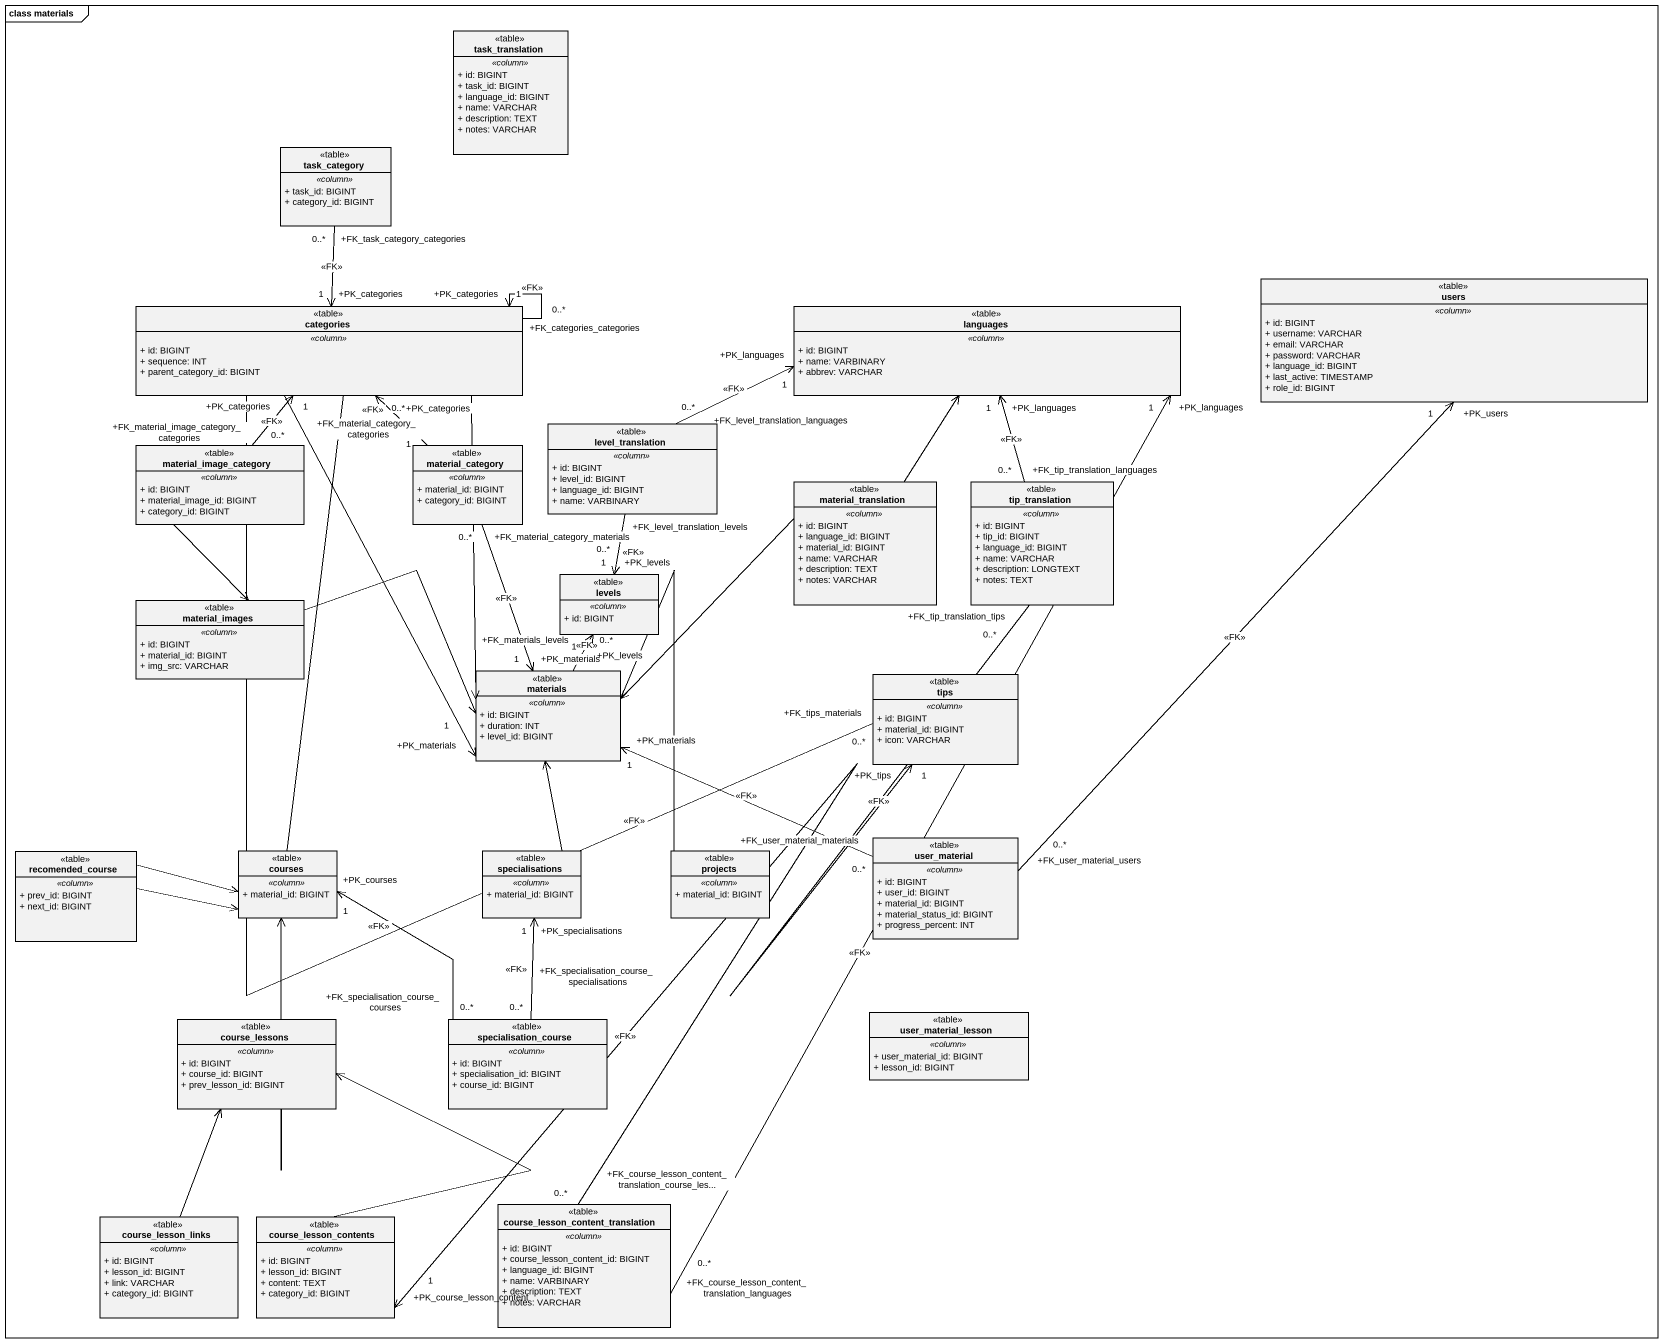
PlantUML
@startuml
mainframe class materials
hide circle
hide empty members
skinparam classAttributeIconSize 0
class task_translation <<table>> {
  .. <<column>> ..
  + id: BIGINT
  + task_id: BIGINT
  + language_id: BIGINT
  + name: VARCHAR
  + description: TEXT
  + notes: VARCHAR
}
class task_category <<table>> {
  .. <<column>> ..
  + task_id: BIGINT
  + category_id: BIGINT
}
class categories <<table>> {
  .. <<column>> ..
  + id: BIGINT
  + sequence: INT
  + parent_category_id: BIGINT
}
class languages <<table>> {
  .. <<column>> ..
  + id: BIGINT
  + name: VARBINARY
  + abbrev: VARCHAR
}
class users <<table>> {
  .. <<column>> ..
  + id: BIGINT
  + username: VARCHAR
  + email: VARCHAR
  + password: VARCHAR
  + language_id: BIGINT
  + last_active: TIMESTAMP
  + role_id: BIGINT
}
class material_image_category <<table>> {
  .. <<column>> ..
  + id: BIGINT
  + material_image_id: BIGINT
  + category_id: BIGINT
}
class material_category <<table>> {
  .. <<column>> ..
  + material_id: BIGINT
  + category_id: BIGINT
}
class level_translation <<table>> {
  .. <<column>> ..
  + id: BIGINT
  + level_id: BIGINT
  + language_id: BIGINT
  + name: VARBINARY
}
class material_translation <<table>> {
  .. <<column>> ..
  + id: BIGINT
  + language_id: BIGINT
  + material_id: BIGINT
  + name: VARCHAR
  + description: TEXT
  + notes: VARCHAR
}
class tip_translation <<table>> {
  .. <<column>> ..
  + id: BIGINT
  + tip_id: BIGINT
  + language_id: BIGINT
  + name: VARCHAR
  + description: LONGTEXT
  + notes: TEXT
}
class levels <<table>> {
  .. <<column>> ..
  + id: BIGINT
}
class material_images <<table>> {
  .. <<column>> ..
  + id: BIGINT
  + material_id: BIGINT
  + img_src: VARCHAR
}
class materials <<table>> {
  .. <<column>> ..
  + id: BIGINT
  + duration: INT
  + level_id: BIGINT
}
class tips <<table>> {
  .. <<column>> ..
  + id: BIGINT
  + material_id: BIGINT
  + icon: VARCHAR
}
class user_material <<table>> {
  .. <<column>> ..
  + id: BIGINT
  + user_id: BIGINT
  + material_id: BIGINT
  + material_status_id: BIGINT
  + progress_percent: INT
}
class recomended_course <<table>> {
  .. <<column>> ..
  + prev_id: BIGINT
  + next_id: BIGINT
}
class courses <<table>> {
  .. <<column>> ..
  + material_id: BIGINT
}
class specialisations <<table>> {
  .. <<column>> ..
  + material_id: BIGINT
}
class projects <<table>> {
  .. <<column>> ..
  + material_id: BIGINT
}
class course_lessons <<table>> {
  .. <<column>> ..
  + id: BIGINT
  + course_id: BIGINT
  + prev_lesson_id: BIGINT
}
class specialisation_course <<table>> {
  .. <<column>> ..
  + id: BIGINT
  + specialisation_id: BIGINT
  + course_id: BIGINT
}
class user_material_lesson <<table>> {
  .. <<column>> ..
  + user_material_id: BIGINT
  + lesson_id: BIGINT
}
class course_lesson_links <<table>> {
  .. <<column>> ..
  + id: BIGINT
  + lesson_id: BIGINT
  + link: VARCHAR
  + category_id: BIGINT
}
class course_lesson_contents <<table>> {
  .. <<column>> ..
  + id: BIGINT
  + lesson_id: BIGINT
  + content: TEXT
  + category_id: BIGINT
}
class "course_lesson_content_translation" as course_lesson_content <<table>> {
  .. <<column>> ..
  + id: BIGINT
  + course_lesson_content_id: BIGINT
  + language_id: BIGINT
  + name: VARBINARY
  + description: TEXT
  + notes: VARCHAR
}
task_category "+FK_task_category_categories\n0..*" --> "+PK_categories\n1" categories : <<FK>>
categories "+FK_categories_categories\n0..*" --> "+PK_categories\n1" categories : <<FK>>
material_image_category "+FK_material_image_category_categories\n0..*" -up-> "+PK_categories\n1" categories : <<FK>>
material_image_category --> material_images
material_category "+FK_material_category_categories\n0..*" -up-> "+PK_categories\n1" categories : <<FK>>
material_category "+FK_material_category_materials\n0..*" --> "+PK_materials\n1" materials : <<FK>>
level_translation "+FK_level_translation_languages\n0..*" -right-> "+PK_languages\n1" languages : <<FK>>
level_translation "+FK_level_translation_levels\n0..*" --> "+PK_levels\n1" levels : <<FK>>
material_translation -up-> languages
material_translation -left-> materials
tip_translation "+FK_tip_translation_languages\n0..*" -up-> "+PK_languages\n1" languages : <<FK>>
tip_translation "+FK_tip_translation_tips\n0..*" --> "+PK_tips\n1" tips : <<FK>>
material_images -right-> materials
materials "+FK_materials_levels\n0..*" -up-> "+PK_levels\n1" levels : <<FK>>
tips "+FK_tips_materials\n0..*" -left-> "+PK_materials\n1" materials : <<FK>>
user_material "+FK_user_material_users\n0..*" -up-> "+PK_users\n1" users : <<FK>>
user_material "+FK_user_material_materials\n0..*" -left-> "+PK_materials\n1" materials : <<FK>>
recomended_course -right-> courses
recomended_course -right-> courses
courses -up-> materials
specialisations -up-> materials
projects -up-> materials
course_lessons -up-> courses
specialisation_course "+FK_specialisation_course_courses\n0..*" -up-> "+PK_courses\n1" courses : <<FK>>
specialisation_course "+FK_specialisation_course_specialisations\n0..*" -up-> "+PK_specialisations\n1" specialisations : <<FK>>
course_lesson_links -up-> course_lessons
course_lesson_contents -up-> course_lessons
course_lesson_content "+FK_course_lesson_content_translation_languages\n0..*" -up-> "+PK_languages\n1" languages : <<FK>>
course_lesson_content "+FK_course_lesson_content_translation_course_les...\n0..*" -left-> "+PK_course_lesson_content\n1" course_lesson_contents : <<FK>>
@enduml
